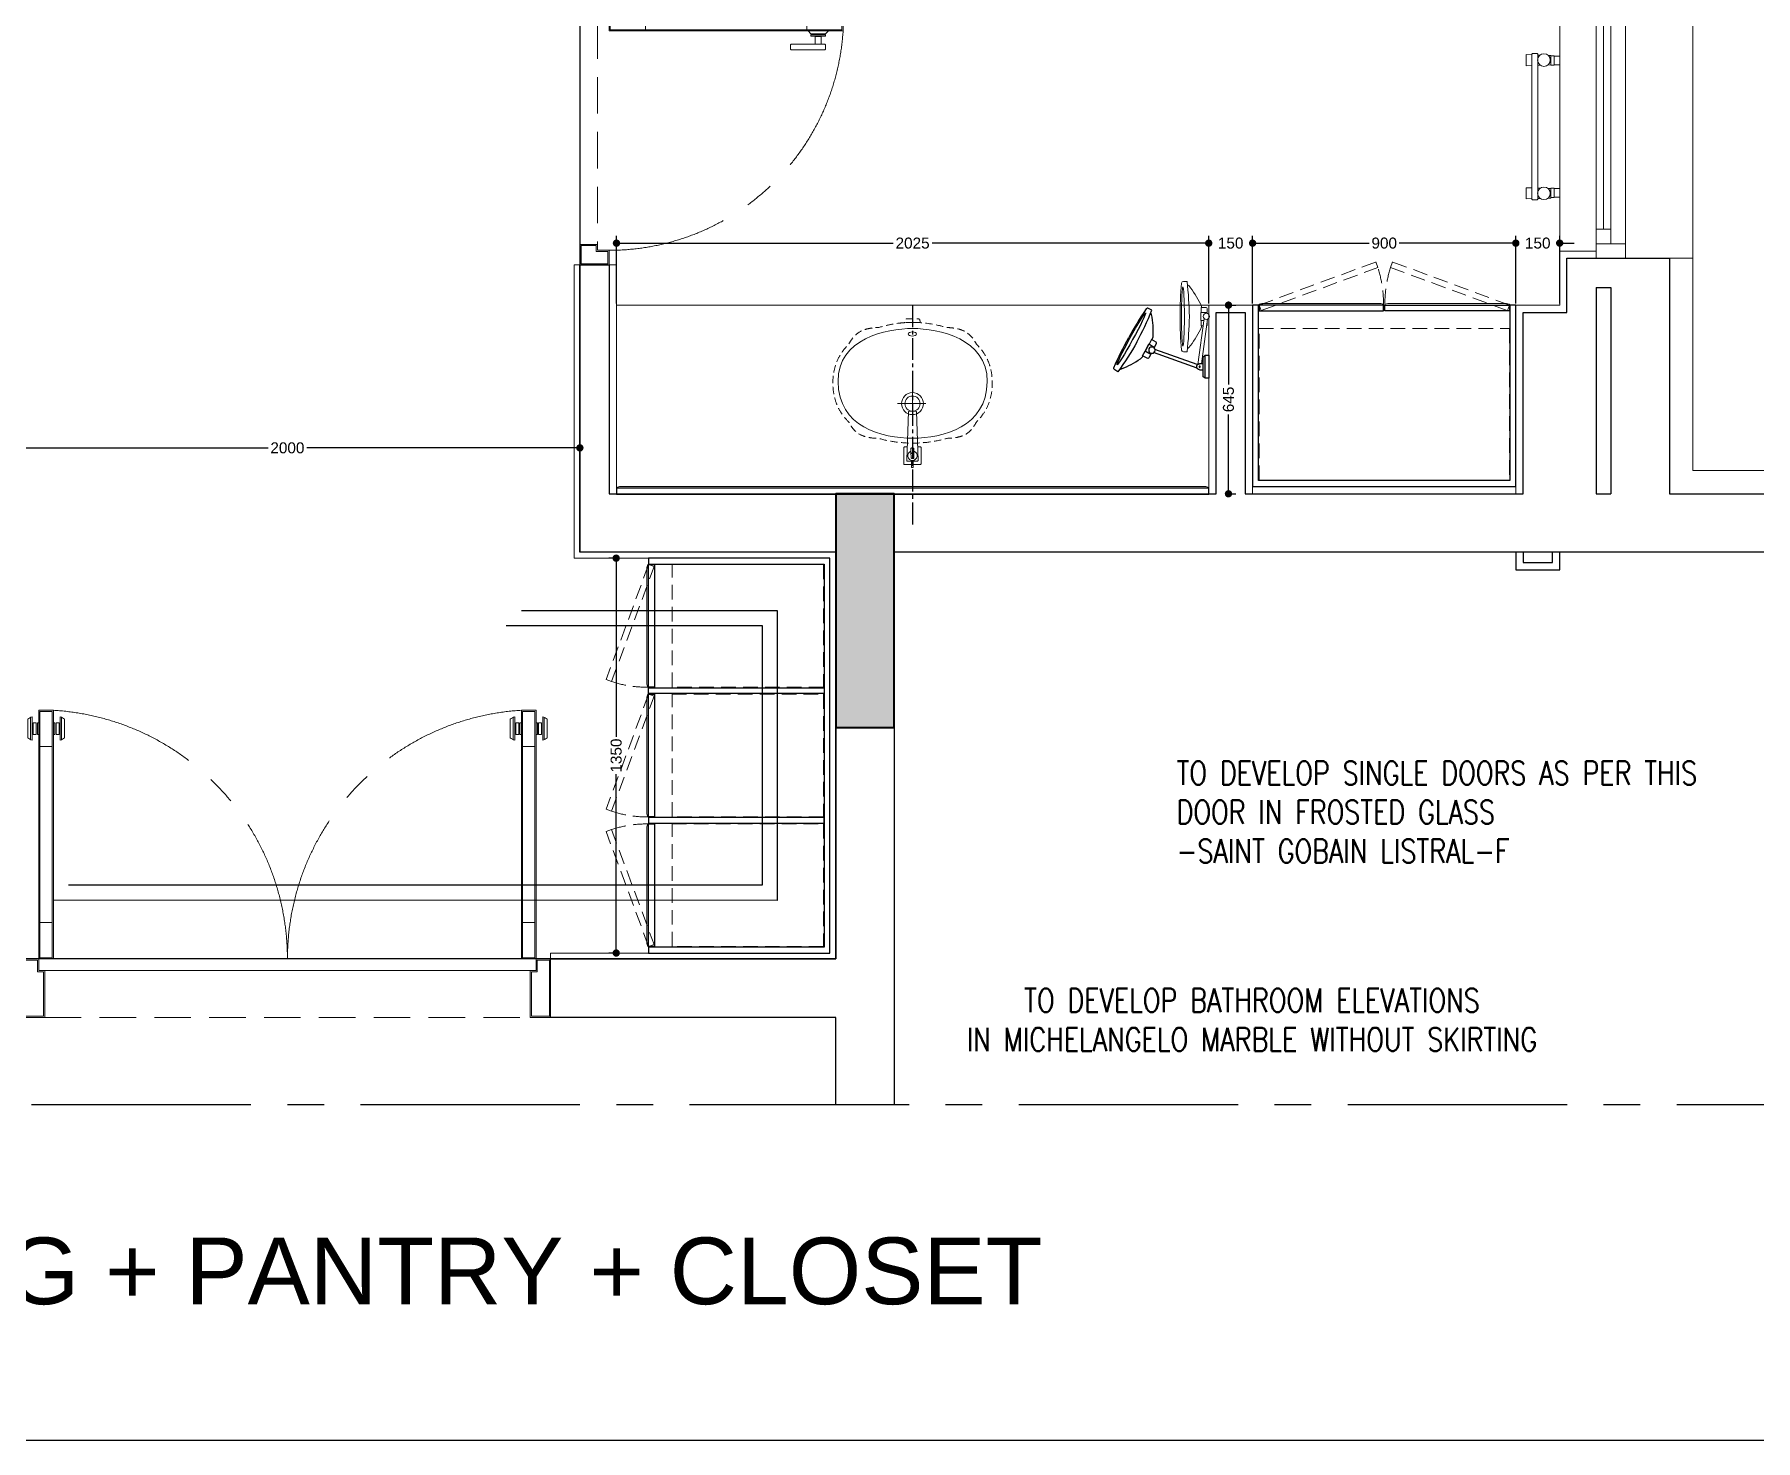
# Model space of a CAD drawing. Header units: inches. Extents: x -12478 to 399182, y -23212 to 525552.
# Drawn here: x 7758 to 13642, y 3 to 4810 of the extents above; entities that cross this region are included whole.
import ezdxf
from ezdxf.enums import TextEntityAlignment as Align
from ezdxf.lldxf.tags import DXFTag

# ---------------------------------------------------------------- set-up
doc = ezdxf.new("R2010")
doc.units = ezdxf.units.IN
doc.header["$LTSCALE"] = 1000
doc.header["$MEASUREMENT"] = 0
for name, pattern in [('CENTER', [2, 1.25, -0.25, 0.25, -0.25]), ('CENTER2', [1.125, 0.75, -0.125, 0.125, -0.125]), ('HIDDEN', [0.375, 0.25, -0.125]), ('HIDDEN2', [0.1875, 0.125, -0.0625]), ('XREF-V2-GF_COLS$0$XREF-V-COLS-GF$0$CENTER2', [1.125, 0.75, -0.125, 0.125, -0.125])]:
    doc.linetypes.add(name, pattern=pattern)
for name, color, linetype in [('8', 8, 'Continuous'), ('A-ANNO-TXT3', 252, 'Continuous'), ('A-WALL', 7, 'Continuous'), ('Layer7', 8, 'Continuous'), ('room assignment', 252, 'Continuous'), ('WOOD 01', 34, 'Continuous')]:
    doc.layers.add(name, color=color, linetype=linetype)
for name, color, linetype, lineweight in [('A-DOOR', 134, 'Continuous', 18), ('A-FLOR-FIXT', 114, 'Continuous', 9), ('A-WALL-TILE', 8, 'Continuous', 9), ('CQ Marble', 6, 'Continuous', 0), ('Glass-Mirror', 4, 'Continuous', 0), ('ID-NOTES', 3, 'Continuous', 0), ('Sanitaire', 253, 'Continuous', 0), ('Sanitary', 253, 'Continuous', 0), ('WOOD-HID', 8, 'HIDDEN', 18), ('XREF-V2-GF_COLS$0$A-COLS', 5, 'Continuous', 40), ('XREF-V2-GF_COLS$0$A-COLS-PATT', 252, 'Continuous', 20)]:
    doc.layers.add(name, color=color, linetype=linetype, lineweight=lineweight)
doc.layers.add('radiatore', color=7, linetype='Continuous', true_color=0xe5a6d7)
doc.styles.add('ID-ROMANS', font='romans.shx', dxfattribs={"width": 0.8})
doc.styles.add('ROMAND', font='sanss___.ttf')
doc.styles.get("Standard").update_dxf_attribs({"font": 'arial.ttf'})
tags = doc.linetypes.add('DASHED2', pattern=[0.375, 0.25, -0.125]).pattern_tags.tags
tags[6:7] = [DXFTag(74, 4), DXFTag(75, 0), DXFTag(340, '0'), DXFTag(46, 1.0), DXFTag(50, 0.0), DXFTag(44, 0.0), DXFTag(45, 0.0)]
tags[4:5] = [DXFTag(74, 4), DXFTag(75, 0), DXFTag(340, '0'), DXFTag(46, 1.0), DXFTag(50, 0.0), DXFTag(44, 0.0), DXFTag(45, 0.0)]
doc.dimstyles.new('chester 25', dxfattribs={"dimscale": 0.25, "dimtxt": 150, "dimasz": 100, "dimexe": 100, "dimexo": 20, "dimgap": 40, "dimtad": 0, "dimdec": 0, "dimzin": 0, "dimdsep": 46, "dimtxsty": 'Standard', "dimblk": 'DOT', "dimcen": 100, "dimclrd": 1, "dimclre": 1, "dimclrt": 3, "dimadec": 0, "dimazin": 0, "dimtfac": 1, "dimtdec": 0, "dimtofl": 0, "dimtmove": 0, "dimatfit": 3, "dimfxl": 1, "dimtolj": 1, "dimtzin": 0, "dimlwd": -1, "dimarcsym": 0})

# ---------------------------------------------------------------- blocks, each defined once
blk = doc.blocks.new('*U120')
for p, q in [((350, 1000), (350, 200)), ((400, 1000), (350, 1000)), ((350, 1000), (400, 1000)), ((354, 996), (354, 204)), ((354, 996), (396, 996)), ((396, 204), (396, 996)), ((400, 200), (400, 1000)), ((400, 1000), (400, 1000)), ((354, 876), (396, 876)), ((350, 200), (400, 200))]:
    blk.add_line(p, q)
at = {"color": 253, "linetype": 'HIDDEN2'}
for p, q in [((380, 160), (-380, 160)), ((-380, 100), (380, 100))]:
    blk.add_line(p, q, dxfattribs=at)
for points in [[(350, 950), (350, 880), (340, 890), (340, 940)], [(400, 950), (400, 880), (410, 890), (410, 940)], [(330.7, 925), (305, 925), (305, 905), (330.7, 905)], [(337, 940), (332, 940), (332, 890), (337, 890)], [(413, 940), (418, 940), (418, 890), (413, 890)], [(419.3, 925), (445, 925), (445, 905), (419.3, 905)], [(-450, 200), (-400, 200), (-400, 160), (-380, 160), (-380, 100), (-450, 100)], [(-446, 196), (-404, 196), (-404, 156), (-384, 156), (-384, 104), (-446, 104)], [(450, 200), (400, 200), (400, 160), (380, 160), (380, 100), (450, 100)], [(446, 196), (404, 196), (404, 156), (384, 156), (384, 104), (446, 104)]]:
    blk.add_lwpolyline(points, close=True)
at = {"flags": 128}
for points in [[(396, 876), (354, 876), (354, 996), (396, 996)], [(396, 204), (354, 204), (354, 324), (396, 324)]]:
    blk.add_lwpolyline(points, close=True, dxfattribs=at)
for points in [[(305, 936), (305, 824, -0.414214), (301, 820), (289, 820, -0.414214), (285, 824), (285, 936, -0.414214), (289, 940), (301, 940, -0.414214)], [(445, 936), (445, 824, 0.414214), (449, 820), (461, 820, 0.414214), (465, 824), (465, 936, 0.414214), (461, 940), (449, 940, 0.414214)]]:
    blk.add_lwpolyline(points, format="xyb", close=True)
at = {"linetype": 'CENTER', "ltscale": 0.4}
blk.add_arc((402.3, 199.4), 802.3, 93.7386, 179.9566, dxfattribs=at)
blk = doc.blocks.new('*U117')
for p, q in [((-873, 1027.5), (-873, 947.5)), ((-869, 1007.5), (-859, 1007.5)), ((-869, 1007.5), (-869, 967.5)), ((-859, 1007.5), (-859, 967.5)), ((-855, 1007.5), (-850, 1007.5)), ((-855, 1007.5), (-855, 967.5)), ((-800, 1050), (-850, 1050)), ((-850, 1050), (-800, 1050)), ((-850, 200), (-850, 1050)), ((-804, 1046), (-846, 1046)), ((-846, 204), (-846, 1046)), ((-804, 1046), (-804, 204)), ((-800, 1050), (-800, 200)), ((-795, 1007.5), (-800, 1007.5)), ((-795, 1007.5), (-795, 967.5)), ((-781, 1007.5), (-791, 1007.5)), ((-791, 1007.5), (-791, 967.5)), ((-781, 1007.5), (-781, 967.5)), ((-777, 1027.5), (-777, 947.5)), ((777, 1027.5), (777, 947.5)), ((781, 1007.5), (781, 967.5)), ((781, 1007.5), (791, 1007.5)), ((791, 1007.5), (791, 967.5)), ((795, 1007.5), (795, 967.5)), ((795, 1007.5), (800, 1007.5)), ((800, 1050), (800, 200)), ((850, 1050), (800, 1050)), ((800, 1050), (850, 1050)), ((804, 1046), (804, 204)), ((804, 1046), (846, 1046)), ((846, 204), (846, 1046)), ((850, 200), (850, 1050)), ((855, 1007.5), (850, 1007.5)), ((855, 1007.5), (855, 967.5)), ((869, 1007.5), (859, 1007.5)), ((859, 1007.5), (859, 967.5)), ((869, 1007.5), (869, 967.5)), ((873, 1027.5), (873, 947.5)), ((-869, 967.5), (-859, 967.5)), ((-855, 967.5), (-850, 967.5)), ((-795, 967.5), (-800, 967.5)), ((-781, 967.5), (-791, 967.5)), ((781, 967.5), (791, 967.5)), ((795, 967.5), (800, 967.5)), ((855, 967.5), (850, 967.5)), ((869, 967.5), (859, 967.5)), ((-804, 926), (-846, 926)), ((804, 926), (846, 926)), ((-800, 200), (-850, 200)), ((800, 200), (850, 200))]:
    blk.add_line(p, q)
at = {"color": 253, "linetype": 'HIDDEN2'}
for p, q in [((-830, 160), (830, 160)), ((830, 0), (-830, 0))]:
    blk.add_line(p, q, dxfattribs=at)
for points in [[(-888, 1019.5), (-888, 955.5)], [(-878, 1025.7), (-878, 949.3)], [(-772, 1025.7), (-772, 949.3)], [(-762, 1019.5), (-762, 955.5)], [(762, 1019.5), (762, 955.5)], [(772, 1025.7), (772, 949.3)], [(878, 1025.7), (878, 949.3)], [(888, 1019.5), (888, 955.5)]]:
    blk.add_lwpolyline(points)
for points in [[(-873, 1027.5), (-873, 947.5, -2.191511)], [(-777, 1027.5), (-777, 947.5, 2.191511)], [(777, 1027.5), (777, 947.5, -2.191511)], [(873, 1027.5), (873, 947.5, 2.191511)]]:
    blk.add_lwpolyline(points, format="xyb")
at = {"flags": 128}
for points in [[(-846, 926), (-804, 926), (-804, 1046), (-846, 1046)], [(846, 926), (804, 926), (804, 1046), (846, 1046)], [(-846, 204), (-804, 204), (-804, 324), (-846, 324)], [(846, 204), (804, 204), (804, 324), (846, 324)]]:
    blk.add_lwpolyline(points, close=True, dxfattribs=at)
for points in [[(-900, 200), (-850, 200), (-850, 160), (-830, 160), (-830, 0), (-900, 0)], [(-896, 196), (-854, 196), (-854, 156), (-834, 156), (-834, 4), (-896, 4)], [(900, 200), (850, 200), (850, 160), (830, 160), (830, 0), (900, 0)], [(896, 196), (854, 196), (854, 156), (834, 156), (834, 4), (896, 4)]]:
    blk.add_lwpolyline(points, close=True)
for centre, start, end in [((-861.3, 987.5), 106.2602, 129.79182), ((-788.7, 987.5), 50.20818, 73.7398), ((788.7, 987.5), 106.2602, 129.79182), ((861.3, 987.5), 50.20818, 73.7398), ((-861.3, 987.5), 230.20818, 253.7398), ((-788.7, 987.5), 286.2602, 309.79182), ((788.7, 987.5), 230.20818, 253.7398), ((861.3, 987.5), 286.2602, 309.79182)]:
    blk.add_arc(centre, 41.7, start, end)
at = {"linetype": 'CENTER', "ltscale": 0.4}
for centre, start, end in [((-852.8, 198.8), 0.07766, 86.45093), ((852.8, 198.8), 93.54907, 179.92234)]:
    blk.add_arc(centre, 852.8, start, end, dxfattribs=at)
blk = doc.blocks.new('_Dot')
at = {"color": 0, "linetype": 'ByBlock', "lineweight": -2}
blk.add_line((-0.5, 0), (-1, 0), dxfattribs=at)
at = {"color": 0, "linetype": 'ByBlock', "const_width": 0.5}
blk.add_lwpolyline([(-0.25, 0, 1), (0.25, 0, 1)], format="xyb", close=True, dxfattribs=at)
blk = doc.blocks.new('*D126')
at = {"layer": '8', "color": 1, "lineweight": -2, "transparency": 16777216}
for p, q in [((7622.7, 3401.3), (7622.7, 3421.4)), ((9622.6, 3401.4), (9622.6, 3421.4))]:
    blk.add_line(p, q, dxfattribs=at)
at = {"layer": '8', "color": 1, "transparency": 16777216}
for p, q in [((7647.7, 3396.4), (8556.4, 3396.4)), ((9597.6, 3396.4), (8688.9, 3396.4))]:
    blk.add_line(p, q, dxfattribs=at)
at = {"layer": 'Defpoints', "color": 0, "transparency": 16777216}
for p in [(7622.7, 3396.3, 0), (9622.6, 3396.4, 0), (9622.6, 3396.4)]:
    blk.add_point(p, dxfattribs=at)
at = {"layer": '8', "color": 1, "transparency": 16777216, "xscale": 25, "yscale": 25, "zscale": 25, "rotation": 180}
blk.add_blockref('_Dot', (7622.7, 3396.4), dxfattribs=at)
at = {"layer": '8', "color": 1, "transparency": 16777216, "xscale": 25, "yscale": 25, "zscale": 25}
blk.add_blockref('_Dot', (9622.6, 3396.4), dxfattribs=at)
at = {"layer": '8', "color": 3, "transparency": 16777216, "insert": (8622.6, 3396.4), "char_height": 37.5, "attachment_point": 5}
blk.add_mtext('\\A1;2000', dxfattribs=at)
blk = doc.blocks.new('an.trax H_20 towel dryer top')
at = {"layer": 'radiatore', "color": 0, "lineweight": 0}
for points in [[(46923.4, 75439.2), (46923.1, 75448.8), (46890.4, 75448.8), (46890.2, 75440)], [(47345.1, 75439.2), (47345.4, 75448.8), (47378.1, 75448.8), (47378.3, 75440)], [(46889.3, 75412.1), (46889.1, 75404.3)], [(46924.4, 75404.3), (46924.2, 75412.9)], [(47344.1, 75404.3), (47344.3, 75412.9)], [(47379.2, 75412.1), (47379.4, 75404.3)]]:
    blk.add_lwpolyline(points, dxfattribs=at)
for points in [[(46923.7, 75460.5), (46891.9, 75460.5), (46891.9, 75449.4), (46923.7, 75449.4)], [(46893.5, 75479.5), (46922.5, 75479.5), (46922.5, 75460.5), (46893.5, 75460.5)], [(47344.8, 75460.5), (47376.1, 75460.5), (47376.1, 75449.4), (47344.8, 75449.4)], [(47375, 75479.5), (47346, 75479.5), (47346, 75460.5), (47375, 75460.5)], [(46886.5, 75404.3), (47382, 75404.3), (47384.3, 75402), (47384.3, 75386.8), (47382, 75384.5), (46886.5, 75384.5), (46884.3, 75386.8), (46884.3, 75402)]]:
    blk.add_lwpolyline(points, close=True, dxfattribs=at)
at = {"layer": 'radiatore', "color": 8, "lineweight": 0}
for points in [[(46888.5, 75384.5), (46888, 75365.3), (46925.6, 75365.3), (46925, 75384.5)], [(47380, 75384.5), (47380.6, 75365.3), (47342.9, 75365.3), (47343.5, 75384.5)]]:
    blk.add_lwpolyline(points, dxfattribs=at)
at = {"layer": 'radiatore', "color": 0, "lineweight": 0}
for centre in [(46906.5, 75425.8), (47362, 75425.8)]:
    blk.add_circle(centre, 21.6, dxfattribs=at)
blk = doc.blocks.new('DURAVIT SANTOSA WB TOP')
at = {"layer": 'Sanitary', "lineweight": 0}
for p, q in [((11119.1, -11968.9), (11119.1, -12060.6)), ((11073.2, -12016.1), (11170.1, -12016.1))]:
    blk.add_line(p, q, dxfattribs=at)
for radius in [37.5, 26]:
    blk.add_circle((11119.1, -12016.1), radius, dxfattribs=at)
blk.add_arc((11118.3, -11938.8), 355.1, 266.11902, 273.88098, dxfattribs=at)
blk.add_ellipse((11119.2, -12254.3), major_axis=(-14, 0.3), ratio=0.5, dxfattribs=at)
at = {"layer": 'Sanitary', "linetype": 'HIDDEN', "lineweight": 0, "ltscale": 0.1}
blk.add_open_spline([(11147.5, -12292.7), (11147.5, -12292.7), (11144.4, -12293.7), (11144.2, -12295.8), (11144, -12297.9), (11143, -12301.9), (11143, -12301.9), (11143, -12301.9), (11142.3, -12305.9), (11138.1, -12305.9), (11138.1, -12305.9), (11098.8, -12305.9), (11098.8, -12305.9), (11094.6, -12305.9), (11093.9, -12301.9), (11093.9, -12301.9), (11093.9, -12301.9), (11092.9, -12297.9), (11092.7, -12295.8), (11092.5, -12293.7), (11089.4, -12292.7), (11089.4, -12292.7), (11089.4, -12292.7), (11085.7, -12292.5), (11085.7, -12292.5), (11059, -12290.2), (11031.6, -12285), (11003.4, -12276.3), (11003.4, -12276.3), (11003.7, -12276.3), (11003.7, -12276.3), (10922.5, -12275.4), (10911.7, -12234.6), (10897.6, -12216.2), (10897.6, -12216.2), (10897.4, -12216.1), (10897.4, -12216.1), (10866.3, -12184.8), (10846.1, -12142.5), (10846.1, -12086.4), (10846.1, -12030.5), (10866.2, -11987.2), (10898.8, -11955.2), (10898.8, -11955.2), (10898.7, -11955.1), (10898.7, -11955.1), (10912.8, -11936.7), (10921.2, -11898.2), (11002.4, -11897.4), (11002.4, -11897.4), (11002.7, -11897.2), (11002.7, -11897.2), (11039, -11886.4), (11078.7, -11881.2), (11118.6, -11881), (11118.6, -11881), (11118.6, -11881), (11118.6, -11881), (11158.5, -11881.2), (11198.2, -11886.4), (11234.5, -11897.2), (11234.5, -11897.2), (11234.9, -11897.4), (11234.9, -11897.4), (11316, -11898.2), (11324.4, -11936.7), (11338.5, -11955.1), (11338.5, -11955.1), (11338.5, -11955.2), (11338.5, -11955.2), (11371.1, -11987.2), (11391.2, -12030.5), (11391.2, -12086.4), (11391.2, -12142.5), (11371, -12184.8), (11339.8, -12216.1), (11339.8, -12216.1), (11339.6, -12216.2), (11339.6, -12216.2), (11325.5, -12234.6), (11314.7, -12275.4), (11233.5, -12276.3), (11233.5, -12276.3), (11233.9, -12276.3), (11233.9, -12276.3), (11201.7, -12286.2), (11174.2, -12290.7), (11151.9, -12292.6), (11151.9, -12292.6), (11147.5, -12292.7), (11147.5, -12292.7)], degree=3, knots=[0, 0, 0, 0, 1, 1, 1, 2, 2, 2, 3, 3, 3, 4, 4, 4, 5, 5, 5, 6, 6, 6, 7, 7, 7, 8, 8, 8, 9, 9, 9, 10, 10, 10, 11, 11, 11, 12, 12, 12, 13, 13, 13, 14, 14, 14, 15, 15, 15, 16, 16, 16, 17, 17, 17, 18, 18, 18, 19, 19, 19, 20, 20, 20, 21, 21, 21, 22, 22, 22, 23, 23, 23, 24, 24, 24, 25, 25, 25, 26, 26, 26, 27, 27, 27, 28, 28, 28, 29, 29, 29, 30, 30, 30, 30], dxfattribs=at)
at = {"layer": 'Sanitary', "lineweight": 0}
blk.add_open_spline([(11118.6, -12272.9), (11030.6, -12272.8), (10862.4, -12239.2), (10863.6, -12091.6), (10864.9, -11936), (11014.8, -11897.9), (11118.7, -11897.8), (11118.7, -11897.8), (11118.6, -11897.8), (11118.6, -11897.8), (11223.2, -11897.9), (11373, -11936.5), (11373.6, -12091.6), (11374.2, -12239.2), (11208.4, -12272.8), (11118.6, -12272.9), (11118.6, -12272.9), (11118.6, -12272.9), (11118.6, -12272.9)], degree=3, knots=[0, 0, 0, 0, 1, 1, 1, 2, 2, 2, 3, 3, 3, 4, 4, 4, 5, 5, 5, 6, 6, 6, 6], dxfattribs=at)
blk = doc.blocks.new('hansgrohe citterio-E top')
at = {"layer": 'Sanitary', "lineweight": 0}
blk.add_lwpolyline([(8006.6, 7121.3), (8027.6, 7121.3), (8027.6, 7115.3), (8006.6, 7115.3)], close=True, dxfattribs=at)
for points in [[(8017.1, 7121.3), (8017.1, 7145.3, -0.414214), (8020.1, 7148.3), (8074.1, 7148.3, -0.414214), (8077.1, 7145.3), (8077.1, 7136)], [(8028.1, 7118.3), (8028.1, 7134.3, -0.414214), (8031.1, 7137.3), (8047.1, 7137.3, -0.064207), (8051.9, 7136.7, -0.064207)], [(8028.1, 7118.3), (8028.1, 7134.3, -0.414214), (8031.1, 7137.3), (8198.6, 7132.3, -0.10698), (8198.6, 7104.3), (8031.1, 7099.3, -0.414214), (8028.1, 7102.3), (8028.1, 7118.3)], [(8058.4, 7113.4), (8041, 7113.1, -0.414214), (8038, 7116.1), (8037.9, 7119.9, -0.414214), (8040.8, 7123), (8058.3, 7123.3)], [(8077.1, 7100.7), (8077.1, 7091.3, -0.414214), (8074.1, 7088.3), (8020.1, 7088.3, -0.414214), (8017.1, 7091.3), (8017.1, 7115.3)], [(8051.9, 7099.9, -0.064207), (8047.1, 7099.3), (8031.1, 7099.3, -0.414214), (8028.1, 7102.3), (8028.1, 7118.3)], [(8073.7, 7120.3), (8073.8, 7116.4, 0.000254), (8073.8, 7116.4, 0.000254)]]:
    blk.add_lwpolyline(points, format="xyb", dxfattribs=at)
blk.add_lwpolyline([(8058.3, 7123.3), (8070.7, 7123.5, -0.414214), (8073.7, 7120.6), (8073.8, 7116.7, -0.414214), (8070.8, 7113.6), (8058.4, 7113.4, -0.414214), (8055.4, 7116.4), (8055.3, 7120.2, -0.414214)], format="xyb", close=True, dxfattribs=at)
blk.add_arc((8047.1, 7118.3), 16.1, 18.26988, 342.51296, dxfattribs=at)
blk = doc.blocks.new('*D259')
at = {"layer": '8', "color": 1, "lineweight": -2, "transparency": 16777216}
for p, q in [((9741.8, 3019.5), (9721.8, 3019.5)), ((9741.8, 1669.5), (9721.8, 1669.5))]:
    blk.add_line(p, q, dxfattribs=at)
at = {"layer": '8', "color": 1, "transparency": 16777216}
for p, q in [((9746.8, 2994.5), (9746.8, 2408.7)), ((9746.8, 1694.5), (9746.8, 2280.4))]:
    blk.add_line(p, q, dxfattribs=at)
at = {"layer": 'Defpoints', "color": 0, "transparency": 16777216}
for p in [(9746.8, 3019.5, 0), (9746.8, 3019.5), (9746.8, 1669.5, 0)]:
    blk.add_point(p, dxfattribs=at)
at = {"layer": '8', "color": 1, "transparency": 16777216, "xscale": 25, "yscale": 25, "zscale": 25}
for p, rotation in [((9746.8, 3019.5), 90), ((9746.8, 1669.5), 270)]:
    blk.add_blockref('_Dot', p, dxfattribs=dict(at, rotation=rotation))
at = {"layer": '8', "color": 3, "transparency": 16777216, "insert": (9746.8, 2344.5), "char_height": 37.5, "attachment_point": 5, "rotation": 90}
blk.add_mtext('\\A1;1350', dxfattribs=at)
blk = doc.blocks.new('*D260')
at = {"layer": '8', "color": 1, "lineweight": -2, "transparency": 16777216}
for p, q in [((11922.7, 3889.6), (11922.7, 4121.5)), ((12822.7, 3889.6), (12822.7, 4121.5))]:
    blk.add_line(p, q, dxfattribs=at)
at = {"layer": '8', "color": 1, "transparency": 16777216}
for p, q in [((11947.7, 4096.5), (12321.3, 4096.5)), ((12797.7, 4096.5), (12424, 4096.5))]:
    blk.add_line(p, q, dxfattribs=at)
at = {"layer": 'Defpoints', "color": 0, "transparency": 16777216}
for p in [(11922.7, 4096.5), (11922.7, 3884.6, 0), (12822.7, 3884.6, 0)]:
    blk.add_point(p, dxfattribs=at)
at = {"layer": '8', "color": 1, "transparency": 16777216, "xscale": 25, "yscale": 25, "zscale": 25, "rotation": 180}
blk.add_blockref('_Dot', (11922.7, 4096.5), dxfattribs=at)
at = {"layer": '8', "color": 1, "transparency": 16777216, "xscale": 25, "yscale": 25, "zscale": 25}
blk.add_blockref('_Dot', (12822.7, 4096.5), dxfattribs=at)
at = {"layer": '8', "color": 3, "transparency": 16777216, "insert": (12372.7, 4096.5), "char_height": 37.5, "attachment_point": 5}
blk.add_mtext('\\A1;900', dxfattribs=at)
blk = doc.blocks.new('*D261')
at = {"layer": '8', "color": 1, "lineweight": -2, "transparency": 16777216}
for p, q in [((12822.7, 3889.6), (12822.7, 4121.5)), ((12972.6, 3889.6), (12972.6, 4121.5))]:
    blk.add_line(p, q, dxfattribs=at)
at = {"layer": '8', "color": 1, "transparency": 16777216}
for p, q in [((12797.7, 4096.5), (12772.7, 4096.5)), ((12997.6, 4096.5), (13022.6, 4096.5))]:
    blk.add_line(p, q, dxfattribs=at)
at = {"layer": 'Defpoints', "color": 0, "transparency": 16777216}
for p in [(12972.6, 4096.5), (12822.7, 3884.6, 0), (12972.6, 3884.6, 0)]:
    blk.add_point(p, dxfattribs=at)
at = {"layer": '8', "color": 1, "transparency": 16777216, "xscale": 25, "yscale": 25, "zscale": 25}
blk.add_blockref('_Dot', (12822.7, 4096.5), dxfattribs=at)
at = {"layer": '8', "color": 1, "transparency": 16777216, "xscale": 25, "yscale": 25, "zscale": 25, "rotation": 180}
blk.add_blockref('_Dot', (12972.6, 4096.5), dxfattribs=at)
at = {"layer": '8', "color": 3, "transparency": 16777216, "insert": (12897.6, 4096.5), "char_height": 37.5, "attachment_point": 5}
blk.add_mtext('\\A1;150', dxfattribs=at)
blk = doc.blocks.new('*D262')
at = {"layer": '8', "color": 1, "lineweight": -2, "transparency": 16777216}
for p, q in [((11772.7, 3889.6), (11772.7, 4121.5)), ((11922.7, 3889.6), (11922.7, 4121.5))]:
    blk.add_line(p, q, dxfattribs=at)
at = {"layer": '8', "color": 1, "transparency": 16777216}
for p, q in [((11747.7, 4096.5), (11722.7, 4096.5)), ((11947.7, 4096.5), (11972.7, 4096.5))]:
    blk.add_line(p, q, dxfattribs=at)
at = {"layer": 'Defpoints', "color": 0, "transparency": 16777216}
for p in [(11772.7, 4096.5), (11772.7, 3884.6, 0), (11922.7, 3884.6, 0)]:
    blk.add_point(p, dxfattribs=at)
at = {"layer": '8', "color": 1, "transparency": 16777216, "xscale": 25, "yscale": 25, "zscale": 25}
blk.add_blockref('_Dot', (11772.7, 4096.5), dxfattribs=at)
at = {"layer": '8', "color": 1, "transparency": 16777216, "xscale": 25, "yscale": 25, "zscale": 25, "rotation": 180}
blk.add_blockref('_Dot', (11922.7, 4096.5), dxfattribs=at)
at = {"layer": '8', "color": 3, "transparency": 16777216, "insert": (11847.7, 4096.5), "char_height": 37.5, "attachment_point": 5}
blk.add_mtext('\\A1;150', dxfattribs=at)
blk = doc.blocks.new('*D263')
at = {"layer": '8', "color": 1, "lineweight": -2, "transparency": 16777216}
for p, q in [((9747.7, 3889.6), (9747.7, 4121.5)), ((11772.7, 3889.6), (11772.7, 4121.5))]:
    blk.add_line(p, q, dxfattribs=at)
at = {"layer": '8', "color": 1, "transparency": 16777216}
for p, q in [((9772.7, 4096.5), (10693.7, 4096.5)), ((11747.7, 4096.5), (10826.6, 4096.5))]:
    blk.add_line(p, q, dxfattribs=at)
at = {"layer": 'Defpoints', "color": 0, "transparency": 16777216}
for p in [(9747.7, 4096.5), (9747.7, 3884.6, 0), (11772.7, 3884.6, 0)]:
    blk.add_point(p, dxfattribs=at)
at = {"layer": '8', "color": 1, "transparency": 16777216, "xscale": 25, "yscale": 25, "zscale": 25, "rotation": 180}
blk.add_blockref('_Dot', (9747.7, 4096.5), dxfattribs=at)
at = {"layer": '8', "color": 1, "transparency": 16777216, "xscale": 25, "yscale": 25, "zscale": 25}
blk.add_blockref('_Dot', (11772.7, 4096.5), dxfattribs=at)
at = {"layer": '8', "color": 3, "transparency": 16777216, "insert": (10760.2, 4096.5), "char_height": 37.5, "attachment_point": 5}
blk.add_mtext('\\A1;2025', dxfattribs=at)
blk = doc.blocks.new('brot mir close')
at = {"layer": 'Sanitary', "lineweight": 0}
blk.add_line((38934.4, 3036), (39013.2, 3036), dxfattribs=at)
for points in [[(39145.2, 3089.6, -0.024822), (39025.2, 3097.6), (39025.2, 3110, -0.359233), (39030.5, 3116.4, -0.023448), (39145.2, 3121.7, -0.023489)], [(39145.2, 3089.6, 0.024822), (39265.1, 3097.6), (39265.1, 3110, 0.363028), (39259.8, 3116.4, 0.023361), (39145.2, 3121.7, 0.023489)], [(38983.8, 3042.6), (38983.8, 3054.5, 1), (38963.7, 3054.5), (38963.7, 3042.6), (38983.8, 3042.6)], [(39036.4, 3096.3, 0.204682), (39039.1, 3091.8, 0.055766), (39101.3, 3051.5, 0.116672), (39113.5, 3048.6, 0.116672)], [(39253.9, 3096.3, -0.204682), (39251.2, 3091.8, -0.055766), (39189, 3051.5, -0.116672), (39176.9, 3048.6)], [(39128, 3028.4), (39117.3, 3028.4, -0.299056), (39113.8, 3030.7)], [(39131.6, 3042.6), (39131.6, 3050.2), (39158.7, 3050.2), (39158.7, 3028.4), (39173, 3028.4, 0.413942), (39176.9, 3032.3), (39176.9, 3049.8), (39158.7, 3049.8)]]:
    blk.add_lwpolyline(points, format="xyb", dxfattribs=at)
for points in [[(38981.1, 3061.3), (39138.5, 3039.2)], [(38973.8, 3042.6), (39007.9, 3042.6), (39013.2, 3036), (39013.2, 3023.6), (38934.4, 3023.6), (38934.4, 3036), (38939.7, 3042.6), (38973.8, 3042.6)], [(38983.8, 3048.6), (39136, 3027.3)], [(39113.5, 3043.1), (39113.5, 3049.8), (39131.6, 3049.8)], [(39158.7, 3042.6), (39158.7, 3050.2), (39131.6, 3050.2), (39131.6, 3040.4)], [(39156.5, 3031.5), (39158.7, 3031.5)]]:
    blk.add_lwpolyline(points, dxfattribs=at)
for centre, radius in [((38973.8, 3054.5), 2), ((39145.8, 3031.5), 10.7)]:
    blk.add_circle(centre, radius, dxfattribs=at)
blk.add_ellipse((39145.4, 3111.7), major_axis=(-101.3, 0), ratio=0.050743, dxfattribs=at)
blk = doc.blocks.new('mir21')
at = {"layer": 'Layer7', "linetype": 'HIDDEN', "ltscale": 300}
blk.add_line((10005.7, -3.4, 0), (9926.9, -3.4, 0), dxfattribs=at)
at = {"layer": 'Layer7', "linetype": 'DASHED2', "ltscale": 70, "elevation": 0}
for points in [[(9882.1, 229.6, 0.024822), (9983.3, 294.5), (9977.3, 305.4, 0.359233), (9969.6, 308.4, 0.023448), (9866.6, 257.8, 0.023489)], [(9882.1, 229.6, -0.024822), (9773.2, 178.8), (9767.2, 189.7, -0.363028), (9768.8, 197.9, -0.023361), (9866.6, 257.8, -0.023489)], [(9974.1, 288, -0.204682), (9974, 282.7, -0.055766), (9938.9, 217.4, -0.116672), (9929.7, 209.1, -0.116672)], [(9783.6, 183.1, 0.204682), (9788.2, 180.4, 0.055766), (9862.1, 175.1, 0.116672), (9874.1, 178.5)], [(9916.6, 195.1), (9913, 201.7), (9889.2, 188.6), (9899.7, 169.5), (9887.2, 162.6, -0.413942), (9881.9, 164.1), (9873.5, 179.5), (9889.4, 188.2)], [(9892.9, 182), (9889.2, 188.6), (9913, 201.7), (9923.5, 182.6), (9936, 189.4, 0.413942), (9937.5, 194.7), (9929.1, 210.1), (9913.2, 201.3)]]:
    blk.add_lwpolyline(points, format="xyb", dxfattribs=at)
for points in [[(9892.9, 182), (9889.2, 188.6), (9913, 201.7), (9917.7, 193.1)], [(9922, 185.3), (9920, 184.2)], [(9900.2, 173.3), (9898.2, 172.2)], [(9958.5, 23.7), (9906.9, 168.4)], [(9971.5, 23.7), (9918.1, 173.4)]]:
    blk.add_lwpolyline(points, dxfattribs=at)
at = {"layer": 'Layer7', "linetype": 'HIDDEN', "ltscale": 300, "elevation": 0}
blk.add_lwpolyline([(9966.3, 3.2), (9932.2, 3.2), (9926.9, -3.4), (9926.9, -15.8), (10005.7, -15.8), (10005.7, -3.4), (10000.4, 3.2), (9966.3, 3.2)], dxfattribs=at)
blk.add_lwpolyline([(9956.3, 3.2), (9956.3, 15.1, -1), (9976.3, 15.1), (9976.3, 3.2), (9956.3, 3.2)], format="xyb", dxfattribs=at)
at = {"layer": 'Layer7', "linetype": 'DASHED2', "ltscale": 70}
blk.add_circle((9909.6, 178.5, 0), 10.7, dxfattribs=at)
at = {"layer": 'Layer7', "linetype": 'HIDDEN', "ltscale": 300}
blk.add_circle((9966.3, 15.1, 0), 2, dxfattribs=at)
at = {"layer": 'Layer7', "linetype": 'DASHED2', "ltscale": 70, "extrusion": (0, 0, -1)}
blk.add_ellipse((9871.2, 248.9, 0), major_axis=(88.8, 48.8), ratio=0.050743, dxfattribs=at)
at = {"layer": 'Layer7', "linetype": 'HIDDEN', "ltscale": 300, "extrusion": (0, 0, -1), "zscale": -1}
blk.add_blockref('brot mir close', (-48940.1, -3039.4, 0), dxfattribs=at)
blk = doc.blocks.new('*D274')
at = {"layer": '8', "color": 1, "lineweight": -2, "transparency": 16777216}
for p, q in [((11842.5, 3884.6), (11865.2, 3884.6)), ((11842.5, 3239.6), (11865.2, 3239.6))]:
    blk.add_line(p, q, dxfattribs=at)
at = {"layer": '8', "color": 1, "transparency": 16777216}
for p, q in [((11840.2, 3859.6), (11840.2, 3613.7)), ((11840.2, 3264.6), (11840.2, 3510.4))]:
    blk.add_line(p, q, dxfattribs=at)
at = {"layer": 'Defpoints', "color": 0, "transparency": 16777216}
for p in [(11837.5, 3884.6, 0), (11837.5, 3239.6, 0), (11840.2, 3239.6)]:
    blk.add_point(p, dxfattribs=at)
at = {"layer": '8', "color": 1, "transparency": 16777216, "xscale": 25, "yscale": 25, "zscale": 25}
for p, rotation in [((11840.2, 3884.6), 90), ((11840.2, 3239.6), 270)]:
    blk.add_blockref('_Dot', p, dxfattribs=dict(at, rotation=rotation))
at = {"layer": '8', "color": 3, "transparency": 16777216, "insert": (11840.2, 3562.1), "char_height": 37.5, "attachment_point": 5, "rotation": 90}
blk.add_mtext('\\A1;645', dxfattribs=at)

msp = doc.modelspace()

# ---------------------------------------------------------------- hatches: boundary and pattern name
at = {"layer": 'XREF-V2-GF_COLS$0$A-COLS-PATT'}
msp.add_hatch(color=256, dxfattribs=at).paths.add_polyline_path([(10497.7, 2440), (10697.7, 2440), (10697.7, 3239.5), (10497.7, 3239.5)])

# ---------------------------------------------------------------- linework, layer by layer
at = {"layer": '8', "color": 1}
msp.add_lwpolyline([(-19.2, 14341.6), (18611.5, 14341.6), (18611.5, 2.5), (-19.2, 2.5)], close=True, dxfattribs=at)
at = {"layer": '8', "color": 1, "elevation": 0}
for points in [[(10497.7, 1649.5), (7622.7, 1649.6), (7622.7, 6349.5), (3097.6, 6349.5), (3097.6, 12344.5), (12997.6, 12344.5), (12997.6, 6349.5), (9622.6, 6349.5), (9622.6, 3040.9), (10497.7, 3040.9), (10497.7, 1649.5)], [(9422.6, 2840.9), (10297.6, 2840.9), (10297.7, 1849.5), (7822.7, 1849.6)], [(9370.9, 2789.2), (10245.9, 2789.2), (10245.9, 1901.3), (7874.4, 1901.3)]]:
    msp.add_lwpolyline(points, dxfattribs=at)
at = {"layer": '8', "color": 2, "elevation": 0}
for points in [[(12822.7, 3039.6), (12822.7, 2979.8), (12972.6, 2979.8), (12972.6, 3039.6)], [(12847.7, 3039.6), (12847.7, 3004.8), (12947.6, 3004.8), (12947.6, 3039.6)]]:
    msp.add_lwpolyline(points, dxfattribs=at)
at = {"layer": 'A-ANNO-TXT3', "linetype": 'CENTER2', "ltscale": 0.1}
msp.add_line((10760.2, 3884.6, 0), (10760.2, 3130.8, 0), dxfattribs=at)
at = {"layer": 'A-DOOR'}
for p, q in [((13122.7, 4844.6, 0), (13122.7, 4144.6, 0)), ((13147.7, 4144.6, 0), (13097.7, 4144.6, 0))]:
    msp.add_line(p, q, dxfattribs=at)
at = {"layer": 'A-DOOR', "elevation": 0}
for points in [[(13197.7, 4944.6), (13097.6, 4944.6), (13097.6, 4044.6), (13197.7, 4044.6)], [(13147.7, 4894.6), (13097.7, 4894.6), (13097.6, 4094.6), (13147.7, 4094.6)], [(13197.7, 4044.6), (13097.6, 4044.6), (13097.6, 4094.6), (13197.7, 4094.6)]]:
    msp.add_lwpolyline(points, close=True, dxfattribs=at)
at = {"layer": 'A-FLOR-FIXT', "lineweight": 0}
for p, q in [((11922.6, 3864.6, 0), (11922.7, 3264.6)), ((9877.7, 1669.5, 0), (10477.7, 1669.5))]:
    msp.add_line(p, q, dxfattribs=at)
at = {"layer": 'A-WALL', "color": 1}
for p, q in [((13097.6, 3944.6, 0), (13097.7, 3239.6, 0)), ((13097.6, 3944.6, 0), (13147.6, 3944.6, 0)), ((13147.6, 3944.6, 0), (13147.7, 3239.6, 0)), ((13097.7, 3239.6, 0), (13147.7, 3239.6, 0))]:
    msp.add_line(p, q, dxfattribs=at)
at = {"layer": 'A-WALL', "elevation": 0}
for points in [[(10497.7, 1151.2), (10497.7, 1449.5), (9522.7, 1449.5), (9522.7, 1649.5), (10497.7, 1649.5), (10497.7, 3039.5), (9622.6, 3039.5), (9622.6, 4022), (9722.6, 4022), (9722.6, 3239.5), (10697.7, 3239.5), (11797.7, 3239.6), (11797.7, 3859.6), (11897.7, 3859.6), (11897.7, 3239.6), (12847.7, 3239.6), (12847.7, 3859.6), (12997.6, 3859.6), (12997.6, 3859.6), (12997.6, 3859.6), (12997.6, 4044.6), (13347.6, 4044.6), (13347.7, 3239.6), (14767.6, 3239.6)], [(14767.7, 3039.6), (10697.7, 3039.5), (10697.7, 1151.2)]]:
    msp.add_lwpolyline(points, dxfattribs=at)
at = {"layer": 'A-WALL-TILE'}
msp.add_line((13347.6, 4044.6, 0), (13427.6, 4044.6, 0), dxfattribs=at)
at = {"layer": 'A-WALL-TILE', "elevation": 0}
msp.add_lwpolyline([(14767.6, 3239.6), (14767.6, 3319.6), (13427.6, 3319.6), (13427.6, 9914.6), (13347.6, 9914.6)], dxfattribs=at)
at = {"layer": 'A-WALL-TILE', "lineweight": 0, "elevation": 0}
msp.add_lwpolyline([(9622.6, 4021.9), (9602.6, 4022), (9602.6, 3019.5), (10477.7, 3019.5), (10477.7, 1669.5), (9522.7, 1669.5), (9522.7, 1649.5)], dxfattribs=at)
at = {"layer": 'CQ Marble'}
msp.add_line((12972.6, 4069.6, 0), (12972.6, 4919.6, 0), dxfattribs=at)
at = {"layer": 'CQ Marble', "elevation": 0}
for points in [[(12822.7, 3239.6), (12822.7, 3884.6), (12972.6, 3884.6), (12972.6, 4069.6), (13097.6, 4069.6)], [(9722.6, 4022), (9747.6, 4022), (9747.6, 3239.5)], [(11772.7, 3239.6), (11772.7, 3264.5), (11772.7, 3884.6), (11922.7, 3884.6), (11922.7, 3239.6)]]:
    msp.add_lwpolyline(points, dxfattribs=at)
msp.add_lwpolyline([(9747.7, 3239.5), (11772.7, 3239.5), (11772.7, 3884.6), (9747.7, 3884.6)], close=True, dxfattribs=at)
at = {"layer": 'Defpoints', "linetype": 'XREF-V2-GF_COLS$0$XREF-V-COLS-GF$0$CENTER2'}
msp.add_line((997.9, 1151.2), (18391.3, 1151.2), dxfattribs=at)
at = {"layer": 'Glass-Mirror', "lineweight": 0, "elevation": 0}
for points in [[(12360.6, 3890.6), (11954.6, 3890.6), (11944.6, 3887.6), (11944.6, 3884.6), (12370.6, 3884.6), (12370.6, 3887.6)], [(12384.7, 3890.6), (12790.7, 3890.6), (12800.7, 3887.6), (12800.7, 3884.6), (12374.7, 3884.6), (12374.7, 3887.6)], [(11762.7, 3264.5), (9757.6, 3264.5), (9747.6, 3261.5), (9747.6, 3258.5), (11772.7, 3258.5), (11772.7, 3261.5)], [(9851.7, 2588.2), (9851.7, 2987.5), (9854.7, 2997.5), (9857.7, 2997.5), (9857.7, 2578.2), (9854.7, 2578.2)], [(9851.7, 2144.9), (9851.7, 2544.2), (9854.7, 2554.2), (9857.7, 2554.2), (9857.7, 2134.9), (9854.7, 2134.9)], [(9851.7, 1701.6), (9851.7, 2100.9), (9854.7, 2110.9), (9857.7, 2110.9), (9857.7, 1691.6), (9854.7, 1691.6)]]:
    msp.add_lwpolyline(points, close=True, dxfattribs=at)
at = {"layer": 'Sanitaire', "color": 1}
msp.add_line((7792.7, 1609.5, 0), (9452.7, 1609.5, 0), dxfattribs=at)
at = {"layer": 'WOOD 01', "elevation": 0}
for points in [[(11942.7, 3284.6), (11942.7, 3884.6), (11922.7, 3884.6), (11922.7, 3264.6), (12822.7, 3264.6), (12822.7, 3884.6), (12802.7, 3884.6), (12802.7, 3284.6), (11942.7, 3284.6)], [(10457.7, 1689.5), (9857.7, 1689.5), (9857.7, 1669.5), (10477.7, 1669.5), (10477.7, 3019.5), (9857.7, 3019.5), (9857.7, 2999.5), (10457.7, 2999.5), (10457.7, 1689.5)]]:
    msp.add_lwpolyline(points, dxfattribs=at)
for points in [[(11944.7, 3884.6), (11944.7, 3864.6), (12370.7, 3864.6), (12370.7, 3884.6)], [(12800.7, 3884.6), (12800.7, 3864.6), (12374.7, 3864.6), (12374.7, 3884.6)], [(9747.6, 3258.5), (9747.6, 3238.5), (11772.7, 3238.5), (11772.7, 3258.5)], [(9857.7, 2997.5), (9877.7, 2997.5), (9877.7, 2578.2), (9857.7, 2578.2)], [(9857.7, 2576.2), (10457.7, 2576.2), (10457.7, 2556.2), (9857.7, 2556.2)], [(9857.7, 2554.2), (9877.7, 2554.2), (9877.7, 2134.9), (9857.7, 2134.9)], [(9857.7, 2112.9), (10457.7, 2112.9), (10457.7, 2132.9), (9857.7, 2132.9)], [(9857.7, 2110.9), (9877.7, 2110.9), (9877.7, 1691.6), (9857.7, 1691.6)]]:
    msp.add_lwpolyline(points, close=True, dxfattribs=at)
at = {"layer": 'WOOD-HID', "linetype": 'HIDDEN2', "ltscale": 0.4, "elevation": 0}
for points in [[(11951.6, 3865.8), (11944.7, 3884.6), (12344.3, 4032.2), (12351.2, 4013.4)], [(12793.7, 3865.8), (12800.7, 3884.6), (12401.1, 4032.2), (12394.1, 4013.4)], [(11944.7, 3804.6), (12800.7, 3804.6), (12800.7, 3286.6), (11944.7, 3286.6)], [(9876.4, 2990.6), (9857.7, 2997.5), (9712.3, 2604.3), (9731, 2597.3)], [(9937.7, 2578.2), (9937.7, 2997.5), (10455.7, 2997.5), (10455.7, 2578.2)], [(9876.4, 2547.3), (9857.7, 2554.2), (9712.3, 2160.9), (9731, 2154)], [(9937.7, 2134.9), (9937.7, 2554.2), (10455.7, 2554.2), (10455.7, 2134.9)], [(9876.4, 1698.5), (9857.7, 1691.6), (9712.3, 2084.8), (9731, 2091.8)], [(9937.7, 1691.5), (9937.7, 2110.9), (10455.7, 2110.9), (10455.7, 1691.5)]]:
    msp.add_lwpolyline(points, close=True, dxfattribs=at)
at = {"layer": 'WOOD-HID', "linetype": 'HIDDEN2', "ltscale": 0.4}
for centre, radius, start, end in [((11919.8, 3882.4, 0), 450.9, 0.28029, 16.90018), ((12825.5, 3882.4, 0), 450.9, 163.09982, 179.71971), ((9851, 2964, 0), 385.7, 251.88191, 270.54341), ((9851, 2520.6, 0), 385.7, 251.88191, 270.54341), ((9851, 1725.1, 0), 385.7, 89.45659, 108.11809)]:
    msp.add_arc(centre, radius, start, end, dxfattribs=at)
at = {"layer": 'XREF-V2-GF_COLS$0$A-COLS', "elevation": 0}
msp.add_lwpolyline([(10497.7, 2440), (10697.7, 2440), (10697.7, 3239.5), (10497.7, 3239.5)], close=True, dxfattribs=at)
msp.add_lwpolyline([(10497.7, 2440), (10697.7, 2440), (10697.7, 3239.5), (10497.7, 3239.5)], close=True, dxfattribs=at)

# ---------------------------------------------------------------- block references
at = {"layer": 'A-DOOR', "xscale": -1}
for name, p, rotation in [('*U120', (9522.6, 4472, 0), 270.000423282991), ('*U117', (8622.7, 1449.5, 0), 0.0004232829856221087)]:
    msp.add_blockref(name, p, dxfattribs=dict(at, rotation=rotation))
at = {"layer": 'Sanitary', "xscale": -1, "rotation": 270}
msp.add_blockref('an.trax H_20 towel dryer top', (-62506.9, -42639.7, 0), dxfattribs=at)
at = {"layer": 'Sanitary', "color": 1, "xscale": -1, "rotation": 89.9999999999075}
msp.add_blockref('mir21', (11756.8, 13640.2, 0), dxfattribs=at)
at = {"layer": 'Sanitary', "color": 2, "rotation": 179.9999999999999}
msp.add_blockref('DURAVIT SANTOSA WB TOP', (21878.8, -8468.3, 0), dxfattribs=at)
at = {"layer": 'Sanitary', "color": 1, "rotation": 89.99999999999997}
msp.add_blockref('hansgrohe citterio-E top', (17878, -4677.5, 0), dxfattribs=at)

# ---------------------------------------------------------------- texts
at = {"layer": 'ID-NOTES', "char_height": 80, "width": 3675.59, "attachment_point": 1, "style": 'ID-ROMANS'}
for s, insert in [('\\pxql,t16;{\\C6;TO DEVELOP SINGLE DOORS AS PER THIS\\PDOOR IN FROSTED GLASS\\P-SAINT GOBAIN LISTRAL-F }', (11662.8, 2324.9)), ('\\pxqc;{\\C6;TO DEVELOP BATHROOM ELEVATIONS \\PIN MICHELANGELO MARBLE WITHOUT SKIRTING}', (10082.8, 1547.6))]:
    msp.add_mtext(s, dxfattribs=dict(at, insert=insert))
at = {"layer": 'room assignment', "style": 'ROMAND'}
msp.add_text('REVISED LAYOUT TO POOL SITTING + PANTRY + CLOSET', height=228.096, rotation=0.00042, dxfattribs=at).set_placement((6751.7, 582.7, 0), align=Align.MIDDLE_CENTER)

# ---------------------------------------------------------------- dimensions: what is measured, and where the dimension line sits
at = {"layer": '8', "color": 2}
for base, p1, p2, picture, middle in [((9747.7, 4096.5), (11772.7, 3884.6, 0), (9747.7, 3884.6, 0), '*D263', (10760.2, 4096.5)), ((11772.7, 4096.5), (11922.7, 3884.6, 0), (11772.7, 3884.6, 0), '*D262', (11847.7, 4096.5)), ((11922.7, 4096.5), (12822.7, 3884.6, 0), (11922.7, 3884.6, 0), '*D260', (12372.7, 4096.5)), ((12972.6, 4096.5), (12822.7, 3884.6, 0), (12972.6, 3884.6, 0), '*D261', (12897.6, 4096.5)), ((9622.6, 3396.4), (7622.7, 3396.3, 0), (9622.6, 3396.4, 0), '*D126', (8622.6, 3396.4))]:
    dim = msp.add_linear_dim(base=base, p1=p1, p2=p2, dimstyle='chester 25', dxfattribs=at)
    dim.commit()
    dim.dimension.update_dxf_attribs({"geometry": picture, "text_midpoint": middle})
for base, p1, p2, picture, middle in [((11840.2, 3239.6), (11837.5, 3884.6, 0), (11837.5, 3239.6, 0), '*D274', (11840.2, 3562.1)), ((9746.8, 3019.5), (9746.8, 1669.5, 0), (9746.8, 3019.5, 0), '*D259', (9746.8, 2344.5))]:
    dim = msp.add_linear_dim(base=base, p1=p1, p2=p2, angle=90, dimstyle='chester 25', dxfattribs=at)
    dim.commit()
    dim.dimension.update_dxf_attribs({"geometry": picture, "text_midpoint": middle})

doc.saveas('drawing.dxf')
